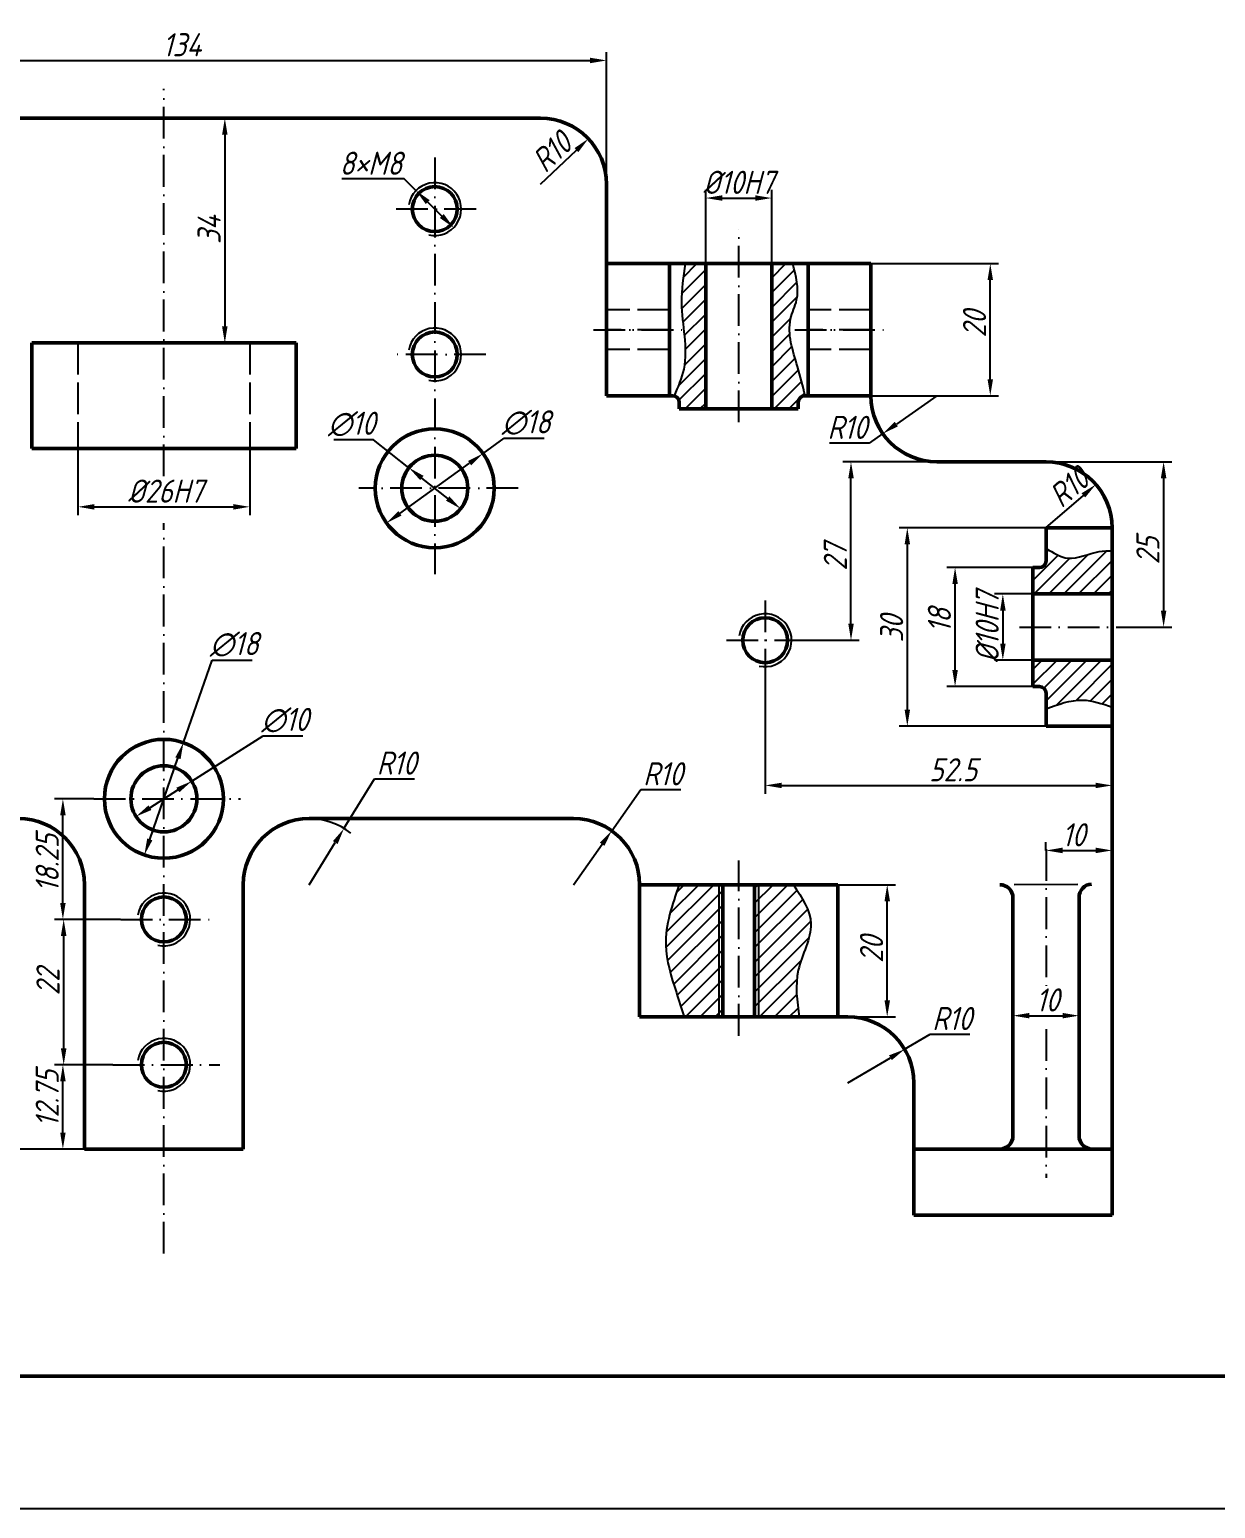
# Model space of a CAD drawing. Header units: millimetres. Extents: x 12 to 606, y 14 to 434.
# Drawn here: x 186.5 to 366, y 13.6 to 237.4 of the extents above; entities that cross this region are included whole.
import ezdxf

# ---------------------------------------------------------------- set-up
doc = ezdxf.new("R2010")
doc.units = ezdxf.units.MM
doc.linetypes.add('ACAD_ISO02W100', pattern=[15, 12, -3])
doc.linetypes.add('ACAD_ISO10W100', pattern=[18, 12, -3, 0, -3])
for name, color, linetype, lineweight in [('剖面线', 5, 'Continuous', 25), ('尺寸标注', 7, 'Continuous', 25), ('粗实线', 3, 'Continuous', 50), ('细实线', 7, 'Continuous', 25), ('细点画线', 1, 'ACAD_ISO10W100', 25), ('细虚线', 2, 'ACAD_ISO02W100', 25)]:
    doc.layers.add(name, color=color, linetype=linetype, lineweight=lineweight)
doc.styles.add('长仿宋', font='gbeitc.shx', dxfattribs={"bigfont": 'gbcbig.shx'})
doc.dimstyles.new('ISO-25', dxfattribs={"dimtxt": 3.5, "dimasz": 2.5, "dimexe": 1.25, "dimexo": 0, "dimtad": 1, "dimdsep": 46, "dimtxsty": '长仿宋', "dimcen": 2.5, "dimadec": 0, "dimazin": 0, "dimtfac": 1, "dimtmove": 0, "dimatfit": 2, "dimfxl": 1, "dimarcsym": 0})
doc.dimstyles.new('ISO-25$3', dxfattribs={"dimtxt": 3.5, "dimasz": 2.5, "dimexe": 1.25, "dimexo": 0, "dimtad": 1, "dimtoh": 1, "dimdsep": 46, "dimtxsty": '长仿宋', "dimcen": 2.5, "dimadec": 0, "dimazin": 0, "dimtfac": 1, "dimtmove": 0, "dimatfit": 2, "dimfxl": 1, "dimarcsym": 0})
doc.dimstyles.new('ISO-25$4', dxfattribs={"dimtxt": 3.5, "dimasz": 2.5, "dimexe": 1.25, "dimexo": 0, "dimtad": 1, "dimtoh": 1, "dimdsep": 46, "dimtxsty": '长仿宋', "dimcen": 2.5, "dimadec": 0, "dimazin": 0, "dimtfac": 1, "dimtmove": 0, "dimatfit": 2, "dimfxl": 1, "dimarcsym": 0})
pattern_1 = [(45, (-109.1925, -107.1346), (-1.122532, 1.122532), [])]

# ---------------------------------------------------------------- blocks, each defined once
blk = doc.blocks.new('*D38')
at = {"layer": 'Defpoints', "color": 0, "transparency": 16777216}
for p in [(273.86, 232.78), (139.86, 214.03), (273.86, 214.03)]:
    blk.add_point(p, dxfattribs=at)
at = {"layer": '尺寸标注', "color": 0, "lineweight": -2, "transparency": 16777216}
for p, q in [((139.86, 214.03), (139.86, 234.03)), ((142.36, 232.78), (271.36, 232.78)), ((273.86, 214.03), (273.86, 234.03))]:
    blk.add_line(p, q, dxfattribs=at)
at = {"layer": '尺寸标注', "color": 0, "transparency": 16777216}
for points in [[(142.36, 233.19), (142.36, 232.36), (139.86, 232.78)], [(271.36, 233.19), (271.36, 232.36), (273.86, 232.78)]]:
    blk.add_solid(points, dxfattribs=at)
at = {"layer": '尺寸标注', "color": 0, "transparency": 16777216, "insert": (209.59, 235.15), "char_height": 3.5, "attachment_point": 5, "style": '长仿宋'}
blk.add_mtext('134', dxfattribs=at)
blk = doc.blocks.new('*D57')
at = {"layer": 'Defpoints', "color": 0, "transparency": 16777216}
for p in [(340.36, 113.22), (350.36, 113.22), (350.36, 112.93)]:
    blk.add_point(p, dxfattribs=at)
at = {"layer": '尺寸标注', "color": 0, "lineweight": -2, "transparency": 16777216}
for p, q in [((340.36, 113.22), (340.36, 114.47)), ((350.36, 112.93), (350.36, 114.47)), ((342.86, 113.22), (347.86, 113.22))]:
    blk.add_line(p, q, dxfattribs=at)
at = {"layer": '尺寸标注', "color": 0, "transparency": 16777216}
for points in [[(342.86, 113.64), (342.86, 112.8), (340.36, 113.22)], [(347.86, 113.64), (347.86, 112.8), (350.36, 113.22)]]:
    blk.add_solid(points, dxfattribs=at)
at = {"layer": '尺寸标注', "color": 0, "transparency": 16777216, "insert": (344.54, 115.59), "char_height": 3.5, "attachment_point": 5, "style": '长仿宋'}
blk.add_mtext('10', dxfattribs=at)
blk = doc.blocks.new('*D58')
at = {"layer": 'Defpoints', "color": 0, "transparency": 16777216}
for p in [(335.36, 88.21), (345.36, 88.21), (345.36, 88.21)]:
    blk.add_point(p, dxfattribs=at)
at = {"layer": '尺寸标注', "color": 0, "lineweight": -2, "transparency": 16777216}
for p, q in [((335.36, 88.21), (335.36, 89.46)), ((337.86, 88.21), (342.86, 88.21)), ((345.36, 88.21), (345.36, 89.46))]:
    blk.add_line(p, q, dxfattribs=at)
at = {"layer": '尺寸标注', "color": 0, "transparency": 16777216}
for points in [[(337.86, 88.63), (337.86, 87.8), (335.36, 88.21)], [(342.86, 88.63), (342.86, 87.8), (345.36, 88.21)]]:
    blk.add_solid(points, dxfattribs=at)
at = {"layer": '尺寸标注', "color": 0, "transparency": 16777216, "insert": (340.59, 90.59), "char_height": 3.5, "attachment_point": 5, "style": '长仿宋'}
blk.add_mtext('10', dxfattribs=at)
blk = doc.blocks.new('*D65')
at = {"layer": 'Defpoints', "color": 0, "transparency": 16777216}
for p in [(180.92, 118.03), (180.92, 68.03), (194.86, 68.03)]:
    blk.add_point(p, dxfattribs=at)
at = {"layer": '尺寸标注', "color": 0, "lineweight": -2, "transparency": 16777216}
for p, q in [((180.92, 118.03), (179.67, 118.03)), ((180.92, 115.53), (180.92, 70.53)), ((194.86, 68.03), (179.67, 68.03))]:
    blk.add_line(p, q, dxfattribs=at)
at = {"layer": '尺寸标注', "color": 0, "transparency": 16777216}
for points in [[(180.51, 115.53), (181.34, 115.53), (180.92, 118.03)], [(180.51, 70.53), (181.34, 70.53), (180.92, 68.03)]]:
    blk.add_solid(points, dxfattribs=at)
at = {"layer": '尺寸标注', "color": 0, "transparency": 16777216, "insert": (178.55, 89.18), "char_height": 3.5, "attachment_point": 5, "rotation": 90, "style": '长仿宋'}
blk.add_mtext('50', dxfattribs=at)
blk = doc.blocks.new('*D66')
at = {"layer": 'Defpoints', "color": 0, "transparency": 16777216}
for p in [(191.58, 80.78), (199.12, 80.78), (194.86, 68.03)]:
    blk.add_point(p, dxfattribs=at)
at = {"layer": '尺寸标注', "color": 0, "lineweight": -2, "transparency": 16777216}
for p, q in [((199.12, 80.78), (190.33, 80.78)), ((191.58, 70.53), (191.58, 78.28)), ((194.86, 68.03), (190.33, 68.03))]:
    blk.add_line(p, q, dxfattribs=at)
at = {"layer": '尺寸标注', "color": 0, "transparency": 16777216}
for points in [[(191.17, 78.28), (192, 78.28), (191.58, 80.78)], [(191.17, 70.53), (192, 70.53), (191.58, 68.03)]]:
    blk.add_solid(points, dxfattribs=at)
at = {"layer": '尺寸标注', "color": 0, "transparency": 16777216, "insert": (189.21, 75.67), "char_height": 3.5, "attachment_point": 5, "rotation": 90, "style": '长仿宋'}
blk.add_mtext('12.75', dxfattribs=at)
blk = doc.blocks.new('*D67')
at = {"layer": 'Defpoints', "color": 0, "transparency": 16777216}
for p in [(191.7, 102.78), (200.32, 102.78), (199.12, 80.78)]:
    blk.add_point(p, dxfattribs=at)
at = {"layer": '尺寸标注', "color": 0, "lineweight": -2, "transparency": 16777216}
for p, q in [((200.32, 102.78), (190.45, 102.78)), ((191.7, 83.28), (191.7, 100.28)), ((199.12, 80.78), (190.45, 80.78))]:
    blk.add_line(p, q, dxfattribs=at)
at = {"layer": '尺寸标注', "color": 0, "transparency": 16777216}
for points in [[(191.28, 100.28), (192.12, 100.28), (191.7, 102.78)], [(191.28, 83.28), (192.12, 83.28), (191.7, 80.78)]]:
    blk.add_solid(points, dxfattribs=at)
at = {"layer": '尺寸标注', "color": 0, "transparency": 16777216, "insert": (189.32, 93.33), "char_height": 3.5, "attachment_point": 5, "rotation": 90, "style": '长仿宋'}
blk.add_mtext('22', dxfattribs=at)
blk = doc.blocks.new('*D68')
at = {"layer": 'Defpoints', "color": 0, "transparency": 16777216}
for p in [(191.58, 121.03), (196.28, 121.03), (200.32, 102.78)]:
    blk.add_point(p, dxfattribs=at)
at = {"layer": '尺寸标注', "color": 0, "lineweight": -2, "transparency": 16777216}
for p, q in [((196.28, 121.03), (190.33, 121.03)), ((191.58, 105.28), (191.58, 118.53)), ((200.32, 102.78), (190.33, 102.78))]:
    blk.add_line(p, q, dxfattribs=at)
at = {"layer": '尺寸标注', "color": 0, "transparency": 16777216}
for points in [[(191.17, 118.53), (192, 118.53), (191.58, 121.03)], [(191.17, 105.28), (192, 105.28), (191.58, 102.78)]]:
    blk.add_solid(points, dxfattribs=at)
at = {"layer": '尺寸标注', "color": 0, "transparency": 16777216, "insert": (189.21, 111.3), "char_height": 3.5, "attachment_point": 5, "rotation": 90, "style": '长仿宋'}
blk.add_mtext('18.25', dxfattribs=at)
blk = doc.blocks.new('*D70')
at = {"layer": 'Defpoints', "color": 0, "transparency": 16777216}
for p in [(340.36, 172.03), (353.31, 147.03), (358.16, 147.03)]:
    blk.add_point(p, dxfattribs=at)
at = {"layer": '尺寸标注', "color": 0, "lineweight": -2, "transparency": 16777216}
for p, q in [((340.36, 172.03), (359.41, 172.03)), ((358.16, 169.53), (358.16, 149.53)), ((353.31, 147.03), (359.41, 147.03))]:
    blk.add_line(p, q, dxfattribs=at)
at = {"layer": '尺寸标注', "color": 0, "transparency": 16777216}
for points in [[(357.74, 169.53), (358.58, 169.53), (358.16, 172.03)], [(357.74, 149.53), (358.58, 149.53), (358.16, 147.03)]]:
    blk.add_solid(points, dxfattribs=at)
at = {"layer": '尺寸标注', "color": 0, "transparency": 16777216, "insert": (355.78, 158.61), "char_height": 3.5, "attachment_point": 5, "rotation": 90, "style": '长仿宋'}
blk.add_mtext('25', dxfattribs=at)
blk = doc.blocks.new('*D83')
at = {"layer": 'Defpoints', "color": 0, "transparency": 16777216}
for p in [(245.01, 213.09), (250.71, 207.47)]:
    blk.add_point(p, dxfattribs=at)
at = {"layer": '尺寸标注', "color": 0, "lineweight": -2, "transparency": 16777216}
for p, q in [((243.23, 214.84), (233.79, 214.84)), ((245.01, 213.09), (243.23, 214.84)), ((248.93, 209.23), (246.8, 211.33))]:
    blk.add_line(p, q, dxfattribs=at)
at = {"layer": '尺寸标注', "color": 0, "transparency": 16777216}
for points in [[(247.09, 211.63), (246.5, 211.04), (245.01, 213.09)], [(249.22, 209.53), (248.64, 208.93), (250.71, 207.47)]]:
    blk.add_solid(points, dxfattribs=at)
at = {"layer": '尺寸标注', "color": 0, "transparency": 16777216, "insert": (238.2, 217.22), "char_height": 3.5, "attachment_point": 5, "style": '长仿宋'}
blk.add_mtext('8×M8', dxfattribs=at)
blk = doc.blocks.new('*D85')
at = {"layer": 'Defpoints', "color": 0, "transparency": 16777216}
for p in [(243.95, 171.14), (251.78, 164.93)]:
    blk.add_point(p, dxfattribs=at)
at = {"layer": '尺寸标注', "color": 0, "lineweight": -2, "transparency": 16777216}
for p, q in [((238.6, 175.37), (232.58, 175.37)), ((243.95, 171.14), (238.6, 175.37)), ((249.82, 166.48), (245.9, 169.58))]:
    blk.add_line(p, q, dxfattribs=at)
at = {"layer": '尺寸标注', "color": 0, "transparency": 16777216}
for points in [[(246.16, 169.91), (245.65, 169.26), (243.95, 171.14)], [(250.08, 166.8), (249.56, 166.15), (251.78, 164.93)]]:
    blk.add_solid(points, dxfattribs=at)
at = {"layer": '尺寸标注', "color": 0, "transparency": 16777216, "insert": (235.28, 177.75), "char_height": 3.5, "attachment_point": 5, "style": '长仿宋'}
blk.add_mtext('∅10', dxfattribs=at)
blk = doc.blocks.new('*D86')
at = {"layer": 'Defpoints', "color": 0, "transparency": 16777216}
for p in [(255.16, 173.29), (240.56, 162.77)]:
    blk.add_point(p, dxfattribs=at)
at = {"layer": '尺寸标注', "color": 0, "lineweight": -2, "transparency": 16777216}
for p, q in [((255.16, 173.29), (258.35, 175.59)), ((258.35, 175.59), (264.44, 175.59)), ((242.59, 164.23), (253.14, 171.83))]:
    blk.add_line(p, q, dxfattribs=at)
at = {"layer": '尺寸标注', "color": 0, "transparency": 16777216}
for points in [[(252.89, 172.17), (253.38, 171.49), (255.16, 173.29)], [(242.35, 164.57), (242.83, 163.89), (240.56, 162.77)]]:
    blk.add_solid(points, dxfattribs=at)
at = {"layer": '尺寸标注', "color": 0, "transparency": 16777216, "insert": (261.71, 177.97), "char_height": 3.5, "attachment_point": 5, "style": '长仿宋'}
blk.add_mtext('∅18', dxfattribs=at)
blk = doc.blocks.new('*D87')
at = {"layer": 'Defpoints', "color": 0, "transparency": 16777216}
for p in [(211.09, 123.71), (202.64, 118.35)]:
    blk.add_point(p, dxfattribs=at)
at = {"layer": '尺寸标注', "color": 0, "lineweight": -2, "transparency": 16777216}
for p, q in [((211.09, 123.71), (221.88, 130.56)), ((221.88, 130.56), (227.9, 130.56)), ((204.75, 119.69), (208.97, 122.37))]:
    blk.add_line(p, q, dxfattribs=at)
at = {"layer": '尺寸标注', "color": 0, "transparency": 16777216}
for points in [[(208.75, 122.72), (209.2, 122.02), (211.09, 123.71)], [(204.53, 120.04), (204.98, 119.34), (202.64, 118.35)]]:
    blk.add_solid(points, dxfattribs=at)
at = {"layer": '尺寸标注', "color": 0, "transparency": 16777216, "insert": (225.2, 132.93), "char_height": 3.5, "attachment_point": 5, "style": '长仿宋'}
blk.add_mtext('∅10', dxfattribs=at)
blk = doc.blocks.new('*D88')
at = {"layer": 'Defpoints', "color": 0, "transparency": 16777216}
for p in [(209.82, 129.53), (203.91, 112.53)]:
    blk.add_point(p, dxfattribs=at)
at = {"layer": '尺寸标注', "color": 0, "lineweight": -2, "transparency": 16777216}
for p, q in [((209.82, 129.53), (214.16, 142.03)), ((214.16, 142.03), (220.25, 142.03)), ((204.73, 114.89), (209, 127.17))]:
    blk.add_line(p, q, dxfattribs=at)
at = {"layer": '尺寸标注', "color": 0, "transparency": 16777216}
for points in [[(208.6, 127.31), (209.39, 127.03), (209.82, 129.53)], [(204.34, 115.03), (205.12, 114.75), (203.91, 112.53)]]:
    blk.add_solid(points, dxfattribs=at)
at = {"layer": '尺寸标注', "color": 0, "transparency": 16777216, "insert": (217.52, 144.41), "char_height": 3.5, "attachment_point": 5, "style": '长仿宋'}
blk.add_mtext('∅18', dxfattribs=at)
blk = doc.blocks.new('*D98')
at = {"layer": 'Defpoints', "color": 0, "transparency": 16777216}
for p in [(308.86, 108.03), (316.33, 108.03), (308.86, 88.03)]:
    blk.add_point(p, dxfattribs=at)
at = {"layer": '尺寸标注', "color": 0, "lineweight": -2, "transparency": 16777216}
for p, q in [((308.86, 108.03), (317.58, 108.03)), ((316.33, 90.53), (316.33, 105.53)), ((308.86, 88.03), (317.58, 88.03))]:
    blk.add_line(p, q, dxfattribs=at)
at = {"layer": '尺寸标注', "color": 0, "transparency": 16777216}
for points in [[(315.92, 105.53), (316.75, 105.53), (316.33, 108.03)], [(315.92, 90.53), (316.75, 90.53), (316.33, 88.03)]]:
    blk.add_solid(points, dxfattribs=at)
at = {"layer": '尺寸标注', "color": 0, "transparency": 16777216, "insert": (313.96, 98.23), "char_height": 3.5, "attachment_point": 5, "rotation": 90, "style": '长仿宋'}
blk.add_mtext('20', dxfattribs=at)
blk = doc.blocks.new('*D107')
at = {"layer": 'Defpoints', "color": 0, "transparency": 16777216}
for p in [(216.09, 224.03), (216.09, 190.03), (216.09, 190.03)]:
    blk.add_point(p, dxfattribs=at)
at = {"layer": '尺寸标注', "color": 0, "lineweight": -2, "transparency": 16777216}
for p, q in [((216.09, 224.03), (214.84, 224.03)), ((216.09, 221.53), (216.09, 192.53)), ((216.09, 190.03), (214.84, 190.03))]:
    blk.add_line(p, q, dxfattribs=at)
at = {"layer": '尺寸标注', "color": 0, "transparency": 16777216}
for points in [[(215.67, 221.53), (216.5, 221.53), (216.09, 224.03)], [(215.67, 192.53), (216.5, 192.53), (216.09, 190.03)]]:
    blk.add_solid(points, dxfattribs=at)
at = {"layer": '尺寸标注', "color": 0, "transparency": 16777216, "insert": (213.71, 207.16), "char_height": 3.5, "attachment_point": 5, "rotation": 90, "style": '长仿宋'}
blk.add_mtext('34', dxfattribs=at)
blk = doc.blocks.new('*D109')
at = {"layer": 'Defpoints', "color": 0, "transparency": 16777216}
for p in [(313.86, 202.03), (331.93, 202.03), (313.86, 182.03)]:
    blk.add_point(p, dxfattribs=at)
at = {"layer": '尺寸标注', "color": 0, "lineweight": -2, "transparency": 16777216}
for p, q in [((313.86, 202.03), (333.18, 202.03)), ((331.93, 184.53), (331.93, 199.53)), ((313.86, 182.03), (333.18, 182.03))]:
    blk.add_line(p, q, dxfattribs=at)
at = {"layer": '尺寸标注', "color": 0, "transparency": 16777216}
for points in [[(331.51, 199.53), (332.34, 199.53), (331.93, 202.03)], [(331.51, 184.53), (332.34, 184.53), (331.93, 182.03)]]:
    blk.add_solid(points, dxfattribs=at)
at = {"layer": '尺寸标注', "color": 0, "transparency": 16777216, "insert": (329.55, 192.88), "char_height": 3.5, "attachment_point": 5, "rotation": 90, "style": '长仿宋'}
blk.add_mtext('20', dxfattribs=at)
blk = doc.blocks.new('*D110')
at = {"layer": 'Defpoints', "color": 0, "transparency": 16777216}
for p in [(310.85, 172.03), (323.86, 172.03), (303.49, 145.03)]:
    blk.add_point(p, dxfattribs=at)
at = {"layer": '尺寸标注', "color": 0, "lineweight": -2, "transparency": 16777216}
for p, q in [((323.86, 172.03), (309.6, 172.03)), ((310.85, 147.53), (310.85, 169.53)), ((303.49, 145.03), (312.1, 145.03))]:
    blk.add_line(p, q, dxfattribs=at)
at = {"layer": '尺寸标注', "color": 0, "transparency": 16777216}
for points in [[(310.44, 169.53), (311.27, 169.53), (310.85, 172.03)], [(310.44, 147.53), (311.27, 147.53), (310.85, 145.03)]]:
    blk.add_solid(points, dxfattribs=at)
at = {"layer": '尺寸标注', "color": 0, "transparency": 16777216, "insert": (308.48, 157.62), "char_height": 3.5, "attachment_point": 5, "rotation": 90, "style": '长仿宋'}
blk.add_mtext('27', dxfattribs=at)
blk = doc.blocks.new('*D111')
at = {"layer": 'Defpoints', "color": 0, "transparency": 16777216}
for p in [(297.86, 139.15), (350.36, 128.43), (350.36, 123.06)]:
    blk.add_point(p, dxfattribs=at)
at = {"layer": '尺寸标注', "color": 0, "lineweight": -2, "transparency": 16777216}
for p, q in [((297.86, 139.15), (297.86, 121.81)), ((350.36, 128.43), (350.36, 121.81)), ((300.36, 123.06), (347.86, 123.06))]:
    blk.add_line(p, q, dxfattribs=at)
at = {"layer": '尺寸标注', "color": 0, "transparency": 16777216}
for points in [[(300.36, 123.47), (300.36, 122.64), (297.86, 123.06)], [(347.86, 123.47), (347.86, 122.64), (350.36, 123.06)]]:
    blk.add_solid(points, dxfattribs=at)
at = {"layer": '尺寸标注', "color": 0, "transparency": 16777216, "insert": (326.3, 125.43), "char_height": 3.5, "attachment_point": 5, "style": '长仿宋'}
blk.add_mtext('52.5', dxfattribs=at)
blk = doc.blocks.new('*D117')
at = {"layer": 'Defpoints', "color": 0, "transparency": 16777216}
for p in [(340.36, 162.03), (319.37, 132.03), (340.36, 132.03)]:
    blk.add_point(p, dxfattribs=at)
at = {"layer": '尺寸标注', "color": 0, "lineweight": -2, "transparency": 16777216}
for p, q in [((340.36, 162.03), (318.12, 162.03)), ((319.37, 159.53), (319.37, 134.53)), ((340.36, 132.03), (318.12, 132.03))]:
    blk.add_line(p, q, dxfattribs=at)
at = {"layer": '尺寸标注', "color": 0, "transparency": 16777216}
for points in [[(318.96, 159.53), (319.79, 159.53), (319.37, 162.03)], [(318.96, 134.53), (319.79, 134.53), (319.37, 132.03)]]:
    blk.add_solid(points, dxfattribs=at)
at = {"layer": '尺寸标注', "color": 0, "transparency": 16777216, "insert": (317, 146.75), "char_height": 3.5, "attachment_point": 5, "rotation": 90, "style": '长仿宋'}
blk.add_mtext('30', dxfattribs=at)
blk = doc.blocks.new('*D123')
at = {"layer": 'Defpoints', "color": 0, "transparency": 16777216}
for p in [(298.86, 211.95), (288.86, 202.03), (298.86, 202.03)]:
    blk.add_point(p, dxfattribs=at)
at = {"layer": '尺寸标注', "color": 0, "lineweight": -2, "transparency": 16777216}
for p, q in [((288.86, 202.03), (288.86, 213.2)), ((298.86, 202.03), (298.86, 213.2)), ((291.36, 211.95), (296.36, 211.95))]:
    blk.add_line(p, q, dxfattribs=at)
at = {"layer": '尺寸标注', "color": 0, "transparency": 16777216}
for points in [[(291.36, 212.37), (291.36, 211.54), (288.86, 211.95)], [(296.36, 212.37), (296.36, 211.54), (298.86, 211.95)]]:
    blk.add_solid(points, dxfattribs=at)
at = {"layer": '尺寸标注', "color": 0, "transparency": 16777216, "insert": (293.86, 214.33), "char_height": 3.5, "attachment_point": 5, "style": '长仿宋'}
blk.add_mtext('%%C10H7', dxfattribs=at)
blk = doc.blocks.new('*D125')
at = {"layer": 'Defpoints', "color": 0, "transparency": 16777216}
for p in [(326.6, 156.03), (338.36, 156.03), (338.36, 138.03)]:
    blk.add_point(p, dxfattribs=at)
at = {"layer": '尺寸标注', "color": 0, "lineweight": -2, "transparency": 16777216}
for p, q in [((338.36, 156.03), (325.35, 156.03)), ((326.6, 140.53), (326.6, 153.53)), ((338.36, 138.03), (325.35, 138.03))]:
    blk.add_line(p, q, dxfattribs=at)
at = {"layer": '尺寸标注', "color": 0, "transparency": 16777216}
for points in [[(326.19, 153.53), (327.02, 153.53), (326.6, 156.03)], [(326.19, 140.53), (327.02, 140.53), (326.6, 138.03)]]:
    blk.add_solid(points, dxfattribs=at)
at = {"layer": '尺寸标注', "color": 0, "transparency": 16777216, "insert": (324.23, 148.02), "char_height": 3.5, "attachment_point": 5, "rotation": 90, "style": '长仿宋'}
blk.add_mtext('18', dxfattribs=at)
blk = doc.blocks.new('*D126')
at = {"layer": 'Defpoints', "color": 0, "transparency": 16777216}
for p in [(338.36, 152.03), (333.83, 142.03), (338.36, 142.03)]:
    blk.add_point(p, dxfattribs=at)
at = {"layer": '尺寸标注', "color": 0, "lineweight": -2, "transparency": 16777216}
for p, q in [((338.36, 152.03), (332.58, 152.03)), ((333.83, 149.53), (333.83, 144.53)), ((338.36, 142.03), (332.58, 142.03))]:
    blk.add_line(p, q, dxfattribs=at)
at = {"layer": '尺寸标注', "color": 0, "transparency": 16777216}
for points in [[(333.42, 149.53), (334.25, 149.53), (333.83, 152.03)], [(333.42, 144.53), (334.25, 144.53), (333.83, 142.03)]]:
    blk.add_solid(points, dxfattribs=at)
at = {"layer": '尺寸标注', "color": 0, "transparency": 16777216, "insert": (331.46, 147.03), "char_height": 3.5, "attachment_point": 5, "rotation": 90, "style": '长仿宋'}
blk.add_mtext('%%C10H7', dxfattribs=at)
blk = doc.blocks.new('*D129')
at = {"layer": 'Defpoints', "color": 0, "transparency": 16777216}
for p in [(193.86, 174.03), (219.86, 174.03), (219.86, 165.22)]:
    blk.add_point(p, dxfattribs=at)
at = {"layer": '尺寸标注', "color": 0, "lineweight": -2, "transparency": 16777216}
for p, q in [((193.86, 174.03), (193.86, 163.97)), ((219.86, 174.03), (219.86, 163.97)), ((196.36, 165.22), (217.36, 165.22))]:
    blk.add_line(p, q, dxfattribs=at)
at = {"layer": '尺寸标注', "color": 0, "transparency": 16777216}
for points in [[(196.36, 165.64), (196.36, 164.8), (193.86, 165.22)], [(217.36, 165.64), (217.36, 164.8), (219.86, 165.22)]]:
    blk.add_solid(points, dxfattribs=at)
at = {"layer": '尺寸标注', "color": 0, "transparency": 16777216, "insert": (207.13, 167.6), "char_height": 3.5, "attachment_point": 5, "style": '长仿宋'}
blk.add_mtext('%%C26H7', dxfattribs=at)
blk = doc.blocks.new('*D132')
at = {"layer": 'Defpoints', "color": 0, "transparency": 16777216}
for p in [(234.12, 116.54), (228.86, 108.03)]:
    blk.add_point(p, dxfattribs=at)
at = {"layer": '尺寸标注', "color": 0, "lineweight": -2, "transparency": 16777216}
for p, q in [((234.12, 116.54), (238.76, 124.06)), ((238.76, 124.06), (244.78, 124.06)), ((228.86, 108.03), (232.8, 114.41))]:
    blk.add_line(p, q, dxfattribs=at)
blk.add_arc((228.86, 108.03), 10, 51.1514, 90, dxfattribs=at)
at = {"layer": '尺寸标注', "color": 0, "transparency": 16777216}
blk.add_solid([(232.45, 114.63), (233.16, 114.19), (234.12, 116.54)], dxfattribs=at)
at = {"layer": '尺寸标注', "color": 0, "transparency": 16777216, "insert": (242.08, 126.44), "char_height": 3.5, "attachment_point": 5, "style": '长仿宋'}
blk.add_mtext('R10', dxfattribs=at)
blk = doc.blocks.new('*D133')
at = {"layer": 'Defpoints', "color": 0, "transparency": 16777216}
for p in [(274.64, 116.19), (268.86, 108.03)]:
    blk.add_point(p, dxfattribs=at)
at = {"layer": '尺寸标注', "color": 0, "lineweight": -2, "transparency": 16777216}
for p, q in [((274.64, 116.19), (279.07, 122.44)), ((279.07, 122.44), (285.09, 122.44)), ((268.86, 108.03), (273.2, 114.15))]:
    blk.add_line(p, q, dxfattribs=at)
at = {"layer": '尺寸标注', "color": 0, "transparency": 16777216}
blk.add_solid([(272.86, 114.39), (273.54, 113.91), (274.64, 116.19)], dxfattribs=at)
at = {"layer": '尺寸标注', "color": 0, "transparency": 16777216, "insert": (282.39, 124.82), "char_height": 3.5, "attachment_point": 5, "style": '长仿宋'}
blk.add_mtext('R10', dxfattribs=at)
blk = doc.blocks.new('*D134')
at = {"layer": 'Defpoints', "color": 0, "transparency": 16777216}
for p in [(318.97, 83.12), (310.36, 78.03)]:
    blk.add_point(p, dxfattribs=at)
at = {"layer": '尺寸标注', "color": 0, "lineweight": -2, "transparency": 16777216}
for p, q in [((318.97, 83.12), (322.82, 85.4)), ((322.82, 85.4), (328.84, 85.4)), ((310.36, 78.03), (316.82, 81.85))]:
    blk.add_line(p, q, dxfattribs=at)
at = {"layer": '尺寸标注', "color": 0, "transparency": 16777216}
blk.add_solid([(316.61, 82.21), (317.03, 81.49), (318.97, 83.12)], dxfattribs=at)
at = {"layer": '尺寸标注', "color": 0, "transparency": 16777216, "insert": (326.14, 87.78), "char_height": 3.5, "attachment_point": 5, "style": '长仿宋'}
blk.add_mtext('R10', dxfattribs=at)
blk = doc.blocks.new('*D136')
at = {"layer": 'Defpoints', "color": 0, "transparency": 16777216}
for p in [(323.86, 182.03), (315.67, 176.3)]:
    blk.add_point(p, dxfattribs=at)
at = {"layer": '尺寸标注', "color": 0, "lineweight": -2, "transparency": 16777216}
for p, q in [((323.86, 182.03), (317.72, 177.74)), ((313.62, 174.87), (307.6, 174.87)), ((315.67, 176.3), (313.62, 174.87))]:
    blk.add_line(p, q, dxfattribs=at)
at = {"layer": '尺寸标注', "color": 0, "transparency": 16777216}
blk.add_solid([(317.48, 178.08), (317.95, 177.39), (315.67, 176.3)], dxfattribs=at)
at = {"layer": '尺寸标注', "color": 0, "transparency": 16777216, "insert": (310.29, 177.25), "char_height": 3.5, "attachment_point": 5, "style": '长仿宋'}
blk.add_mtext('R10', dxfattribs=at)
blk = doc.blocks.new('*D137')
at = {"layer": 'Defpoints', "color": 0, "transparency": 16777216}
for p in [(347.9, 168.6), (340.36, 162.03)]:
    blk.add_point(p, dxfattribs=at)
at = {"layer": '尺寸标注', "color": 0, "lineweight": -2, "transparency": 16777216}
blk.add_line((340.36, 162.03), (346.02, 166.96), dxfattribs=at)
at = {"layer": '尺寸标注', "color": 0, "transparency": 16777216}
blk.add_solid([(345.74, 167.27), (346.29, 166.64), (347.9, 168.6)], dxfattribs=at)
at = {"layer": '尺寸标注', "color": 0, "transparency": 16777216, "insert": (343.82, 168.19), "char_height": 3.5, "attachment_point": 5, "rotation": 41.0647, "style": '长仿宋'}
blk.add_mtext('R10', dxfattribs=at)
blk = doc.blocks.new('*D138')
at = {"layer": 'Defpoints', "color": 0, "transparency": 16777216}
for p in [(271.1, 220.93), (263.86, 214.03)]:
    blk.add_point(p, dxfattribs=at)
at = {"layer": '尺寸标注', "color": 0, "lineweight": -2, "transparency": 16777216}
blk.add_line((263.86, 214.03), (269.29, 219.2), dxfattribs=at)
at = {"layer": '尺寸标注', "color": 0, "transparency": 16777216}
blk.add_solid([(269.01, 219.51), (269.58, 218.9), (271.1, 220.93)], dxfattribs=at)
at = {"layer": '尺寸标注', "color": 0, "transparency": 16777216, "insert": (265.56, 218.93), "char_height": 3.5, "attachment_point": 5, "rotation": 43.6116, "style": '长仿宋'}
blk.add_mtext('R10', dxfattribs=at)

msp = doc.modelspace()

# ---------------------------------------------------------------- hatches: boundary and pattern name
at = {"layer": '剖面线'}
h = msp.add_hatch(dxfattribs=at)
h.set_pattern_fill('ANSI31', color=256, scale=0.5)
h.set_pattern_definition(pattern_1)
edge = h.paths.add_edge_path()
edge.add_line((288.864, 202.031), (285.742, 202.031))
edge.add_spline(control_points=[(285.742, 202.031), (285.454, 200.068), (284.683, 194.788), (286.611, 187.815), (284.666, 183.365), (284.083, 182.031)], knot_values=[0, 0, 0, 0, 5.9448505, 15.9868663, 20.2831925, 20.2831925, 20.2831925, 20.2831925], degree=3, periodic=0)
edge.add_arc((283.864, 181.031), 1, 0, 77.89051, ccw=False)
edge.add_line((284.864, 181.031), (284.864, 180.031))
edge.add_line((284.864, 180.031), (288.864, 180.031))
edge.add_line((288.864, 180.031), (288.864, 202.031))
edge = h.paths.add_edge_path()
edge.add_spline(control_points=[(303.919, 182.031), (303.557, 183.499), (302.624, 187.286), (300.794, 192.357), (303.283, 197.286), (302.526, 200.166), (302.037, 202.031)], knot_values=[0, 0, 0, 0, 4.5916167, 11.8481332, 14.8624443, 20.3987915, 20.3987915, 20.3987915, 20.3987915], degree=3, periodic=0)
edge.add_line((302.037, 202.031), (298.864, 202.031))
edge.add_line((298.864, 202.031), (298.864, 180.031))
edge.add_line((298.864, 180.031), (302.864, 180.031))
edge.add_line((302.864, 180.031), (302.864, 181.031))
edge.add_arc((303.864, 181.031), 1, 90, 180, ccw=False)
edge.add_line((303.864, 182.031), (303.919, 182.031))
h = msp.add_hatch(dxfattribs=at)
h.set_pattern_fill('ANSI31', color=256, scale=0.5)
h.set_pattern_definition(pattern_1)
edge = h.paths.add_edge_path()
edge.add_spline(control_points=[(350.364, 158.569), (349.72, 158.56), (347.455, 158.528), (343.985, 156.653), (341.445, 158.256), (340.364, 158.939)], knot_values=[0, 0, 0, 0, 1.9353873, 6.8086608, 10.4223095, 10.4223095, 10.4223095, 10.4223095], degree=3, periodic=0)
edge.add_line((340.364, 158.939), (340.364, 157.031))
edge.add_arc((339.364, 157.031), 1, -90, 0, ccw=False)
edge.add_line((339.364, 156.031), (338.364, 156.031))
edge.add_line((338.364, 156.031), (338.364, 152.031))
edge.add_line((338.364, 152.031), (350.364, 152.031))
edge.add_line((350.364, 152.031), (350.364, 158.569))
edge = h.paths.add_edge_path()
edge.add_line((350.364, 142.031), (338.364, 142.031))
edge.add_line((338.364, 142.031), (338.364, 138.031))
edge.add_line((338.364, 138.031), (339.364, 138.031))
edge.add_arc((339.364, 137.031), 1, 0, 90, ccw=False)
edge.add_line((340.364, 137.031), (340.364, 134.655))
edge.add_spline(control_points=[(340.364, 134.655), (342.203, 135.334), (345.535, 136.565), (348.87, 135.427), (350.364, 134.918)], knot_values=[0, 0, 0, 0, 5.6748312, 10.2767838, 10.2767838, 10.2767838, 10.2767838], degree=3, periodic=0)
edge.add_line((350.364, 134.918), (350.364, 142.031))
h = msp.add_hatch(dxfattribs=at)
h.set_pattern_fill('ANSI31', color=256, scale=0.5)
h.set_pattern_definition(pattern_1)
edge = h.paths.add_edge_path()
edge.add_line((290.864, 108.031), (284.86, 108.031))
edge.add_spline(control_points=[(284.86, 108.031), (283.79, 104.995), (281.878, 99.572), (284.082, 92.81), (285.205, 89.257), (285.592, 88.031)], knot_values=[0, 0, 0, 0, 9.3566359, 16.7111725, 20.5874661, 20.5874661, 20.5874661, 20.5874661], degree=3, periodic=0)
edge.add_line((285.592, 88.031), (290.864, 88.031))
edge.add_line((290.864, 88.031), (290.864, 108.031))
h.paths.add_polyline_path([(291.464, 108.031), (290.864, 108.031), (290.864, 88.031), (291.464, 88.031)])
edge = h.paths.add_edge_path()
edge.add_spline(control_points=[(303.022, 88.031), (302.688, 90.398), (302.009, 95.206), (306.149, 101.95), (303.425, 106.085), (302.143, 108.031)], knot_values=[0, 0, 0, 0, 7.0647367, 14.3474995, 20.8164772, 20.8164772, 20.8164772, 20.8164772], degree=3, periodic=0)
edge.add_line((302.143, 108.031), (296.864, 108.031))
edge.add_line((296.864, 108.031), (296.864, 88.031))
edge.add_line((296.864, 88.031), (303.022, 88.031))
h.paths.add_polyline_path([(296.864, 108.031), (296.264, 108.031), (296.264, 88.031), (296.864, 88.031)])

# ---------------------------------------------------------------- linework, layer by layer
msp.add_line((11.82, 13.64), (605.82, 13.64))
at = {"layer": '粗实线'}
for p, q in [((263.864, 224.031), (149.864, 224.031)), ((273.864, 182.031), (273.864, 214.031)), ((313.864, 202.031), (273.864, 202.031)), ((283.364, 182.031), (283.364, 202.031)), ((304.364, 202.031), (304.364, 182.031)), ((313.864, 182.031), (313.864, 202.031)), ((186.864, 190.031), (186.864, 174.031)), ((186.864, 190.031), (226.864, 190.031)), ((226.864, 174.031), (226.864, 190.031)), ((273.864, 182.031), (283.864, 182.031)), ((303.864, 182.031), (313.864, 182.031)), ((284.864, 181.031), (284.864, 180.031)), ((302.864, 180.031), (284.864, 180.031)), ((302.864, 181.031), (302.864, 180.031)), ((186.864, 174.031), (226.864, 174.031)), ((340.364, 172.031), (323.864, 172.031)), ((340.364, 162.031), (340.364, 157.031)), ((350.364, 162.031), (340.364, 162.031)), ((350.364, 58.031), (350.364, 162.031)), ((350.364, 162.031), (350.364, 162.031)), ((339.364, 156.031), (338.364, 156.031)), ((338.364, 138.031), (338.364, 156.031)), ((339.364, 138.031), (338.364, 138.031)), ((340.364, 137.031), (340.364, 132.031)), ((340.364, 132.031), (350.364, 132.031)), ((228.864, 118.031), (268.864, 118.031)), ((194.864, 108.031), (194.864, 68.031)), ((218.864, 68.031), (218.864, 108.031)), ((308.864, 108.031), (278.864, 108.031)), ((278.864, 108.031), (278.864, 88.031)), ((308.864, 88.031), (308.864, 108.031)), ((278.864, 88.031), (310.364, 88.031)), ((320.364, 68.031), (320.364, 78.031)), ((194.864, 68.031), (218.864, 68.031)), ((350.364, 68.031), (320.364, 68.031)), ((320.364, 68.031), (320.364, 58.031)), ((320.364, 58.031), (350.364, 58.031)), ((31.82, 33.64), (585.82, 33.64))]:
    msp.add_line(p, q, dxfattribs=at)
at = {"layer": '粗实线', "ltscale": 0.5}
for p, q in [((288.864, 180.031), (288.864, 202.031)), ((298.864, 180.031), (298.864, 202.031)), ((338.364, 152.031), (350.364, 152.031)), ((338.364, 142.031), (350.364, 142.031)), ((291.464, 108.031), (291.464, 88.031)), ((296.264, 108.031), (296.264, 88.031))]:
    msp.add_line(p, q, dxfattribs=at)
at = {"layer": '粗实线', "ltscale": 0.8}
for p, q in [((335.364, 70.031), (335.364, 106.031)), ((345.364, 70.031), (345.364, 106.136))]:
    msp.add_line(p, q, dxfattribs=at)
at = {"layer": '粗实线'}
for centre, radius in [((247.864, 210.281), 3.4), ((247.864, 188.281), 3.4), ((247.864, 168.031), 9), ((247.864, 168.031), 5), ((297.864, 145.031), 3.4), ((206.864, 121.031), 9), ((206.864, 121.031), 5), ((206.864, 102.781), 3.4), ((206.864, 80.781), 3.4)]:
    msp.add_circle(centre, radius, dxfattribs=at)
for centre, radius, start, end in [((263.864, 214.031), 10, 0, 90), ((283.864, 181.031), 1, 0, 90), ((303.864, 181.031), 1, 90, 180), ((323.864, 182.031), 10, 180, 270), ((340.364, 162.031), 10, 0, 90), ((339.364, 157.031), 1, 270, 0), ((339.364, 137.031), 1, 0, 90), ((184.864, 108.031), 10, 0, 90), ((228.864, 108.031), 10, 90, 180), ((268.864, 108.031), 10, 0, 90), ((347.364, 106.136), 2, 93.07939, 180), ((310.364, 78.031), 10, 0, 90)]:
    msp.add_arc(centre, radius, start, end, dxfattribs=at)
at = {"layer": '粗实线', "ltscale": 0.8}
for centre, start, end in [((333.364, 106.031), 0, 90), ((333.364, 70.031), 270, 0), ((347.364, 70.031), 180, 270)]:
    msp.add_arc(centre, 2, start, end, dxfattribs=at)
at = {"layer": '细实线', "ltscale": 0.4}
for p, q in [((290.864, 108.031), (290.864, 88.031)), ((296.864, 108.031), (296.864, 88.031)), ((335.561, 108.047), (345.169, 108.118))]:
    msp.add_line(p, q, dxfattribs=at)
for centre in [(247.864, 210.281), (247.864, 188.281), (297.864, 145.031), (206.864, 102.781), (206.864, 80.781)]:
    msp.add_arc(centre, 4, 257.13972, 170.40608, dxfattribs=at)
for points in [[(285.742, 202.031), (285.197, 196.111), (285.535, 186.075), (284.083, 182.031)], [(303.919, 182.031), (302.755, 186.473), (301.71, 193.654), (302.624, 196.526), (302.037, 202.031)], [(340.364, 158.939), (343.66, 157.458), (348.432, 158.445), (350.364, 158.569)], [(340.364, 134.655), (345.884, 135.971), (350.364, 134.918)], [(284.86, 108.031), (282.809, 98.902), (284.42, 91.726), (285.592, 88.031)], [(302.143, 108.031), (304.78, 102.124), (302.876, 95.094), (303.022, 88.031)]]:
    msp.add_spline(points, degree=3, dxfattribs=at)
at = {"layer": '细点画线', "ltscale": 0.4}
for p, q in [((206.864, 169.874), (206.864, 228.467)), ((247.864, 218.093), (247.864, 155.011)), ((254.107, 210.281), (241.066, 210.281)), ((293.864, 178.031), (293.864, 207.241)), ((271.864, 192.031), (285.364, 192.031)), ((283.364, 192.031), (273.864, 192.031)), ((302.364, 192.031), (315.864, 192.031)), ((313.864, 192.031), (304.364, 192.031)), ((255.583, 188.281), (241.066, 188.281)), ((260.504, 168.031), (236.391, 168.031)), ((206.864, 52.235), (206.864, 162.735)), ((297.864, 151.05), (297.864, 139.146)), ((336.364, 147.031), (353.311, 147.031)), ((291.993, 145.031), (303.49, 145.031)), ((196.276, 121.031), (218.47, 121.031)), ((340.364, 113.427), (340.364, 92.739)), ((293.864, 85.18), (293.864, 111.711)), ((200.325, 102.781), (214.421, 102.781)), ((340.364, 86.156), (340.364, 63.652)), ((199.125, 80.781), (215.321, 80.781))]:
    msp.add_line(p, q, dxfattribs=at)
at = {"layer": '细虚线', "ltscale": 0.4}
for p, q in [((283.364, 195.031), (273.864, 195.031)), ((313.864, 195.031), (304.364, 195.031)), ((193.864, 190.031), (193.864, 174.031)), ((219.864, 190.031), (219.864, 174.031)), ((283.364, 189.031), (273.864, 189.031)), ((313.864, 189.031), (304.364, 189.031))]:
    msp.add_line(p, q, dxfattribs=at)

# ---------------------------------------------------------------- dimensions: what is measured, and where the dimension line sits
at = {"layer": '尺寸标注'}
for base, p1, p2, picture, middle in [((273.864, 232.777), (139.864, 214.031), (273.864, 214.031), '*D38', (209.587, 232.777)), ((350.364, 123.056), (297.864, 139.146), (350.364, 128.432), '*D111', (326.298, 123.056)), ((350.364, 113.22), (340.364, 113.22), (350.364, 112.929), '*D57', (344.543, 113.22))]:
    dim = msp.add_linear_dim(base=base, p1=p1, p2=p2, dimstyle='ISO-25', dxfattribs=at)
    dim.commit()
    dim.dimension.update_dxf_attribs({"geometry": picture, "text_midpoint": middle, "dimtype": 160})
for base, p1, p2, angle, picture, middle in [((216.087, 190.031), (216.087, 224.031), (216.087, 190.031), 270, '*D107', (216.087, 207.162)), ((331.928, 202.031), (313.864, 182.031), (313.864, 202.031), 90, '*D109', (331.928, 192.881)), ((310.853, 172.031), (303.49, 145.031), (323.864, 172.031), 90, '*D110', (310.853, 157.619)), ((358.159, 147.031), (340.364, 172.031), (353.311, 147.031), 270, '*D70', (358.159, 158.614)), ((319.373, 132.031), (340.364, 162.031), (340.364, 132.031), 270, '*D117', (319.373, 146.748)), ((326.603, 156.031), (338.364, 138.031), (338.364, 156.031), 90, '*D125', (326.603, 148.023)), ((191.585, 121.031), (200.325, 102.781), (196.276, 121.031), 90, '*D68', (191.585, 111.302)), ((180.922, 68.031), (180.922, 118.031), (194.864, 68.031), 90, '*D65', (180.922, 89.178)), ((316.332, 108.031), (308.864, 88.031), (308.864, 108.031), 90, '*D98', (316.332, 98.228)), ((191.699, 102.781), (199.125, 80.781), (200.325, 102.781), 90, '*D67', (191.699, 93.333)), ((345.364, 88.213), (335.364, 88.213), (345.364, 88.213), 180, '*D58', (340.586, 88.213)), ((191.585, 80.781), (194.864, 68.031), (199.125, 80.781), 90, '*D66', (191.585, 75.668))]:
    dim = msp.add_linear_dim(base=base, p1=p1, p2=p2, angle=angle, dimstyle='ISO-25', dxfattribs=at)
    dim.commit()
    dim.dimension.update_dxf_attribs({"geometry": picture, "text_midpoint": middle, "dimtype": 160})
for center, mpoint, picture, middle in [((263.864, 214.031), (271.104, 220.929), '*D138', (267.199, 217.209)), ((323.864, 182.031), (315.666, 176.304), '*D136', (310.294, 174.872)), ((340.364, 162.031), (347.903, 168.6), '*D137', (345.383, 166.404)), ((228.864, 108.031), (234.116, 116.54), '*D132', (242.082, 124.061)), ((268.864, 108.031), (274.642, 116.193), '*D133', (282.389, 122.442)), ((310.364, 78.031), (318.97, 83.124), '*D134', (326.139, 85.401))]:
    dim = msp.add_radius_dim(center=center, mpoint=mpoint, dimstyle='ISO-25$4', dxfattribs=at)
    dim.commit()
    dim.dimension.update_dxf_attribs({"geometry": picture, "text_midpoint": middle, "dimtype": 164})
dim = msp.add_diameter_dim_2p(p1=(250.713, 207.474), p2=(245.014, 213.088), text='8×M8', dimstyle='ISO-25$3', dxfattribs=at)
dim.commit()
dim.dimension.update_dxf_attribs({"geometry": '*D83', "text_midpoint": (238.199, 214.842), "dimtype": 163})
for base, p1, p2, angle, picture, middle in [((298.864, 211.952), (288.864, 202.031), (298.864, 202.031), 180, '*D123', (293.864, 211.952)), ((333.833, 142.031), (338.364, 152.031), (338.364, 142.031), 90, '*D126', (333.833, 147.031))]:
    dim = msp.add_linear_dim(base=base, p1=p1, p2=p2, angle=angle, text='%%C<>H7', dimstyle='ISO-25', dxfattribs=at)
    dim.commit()
    dim.dimension.update_dxf_attribs({"geometry": picture, "text_midpoint": middle, "dimtype": 160})
for p1, p2, picture, middle in [((251.782, 164.925), (243.945, 171.137), '*D85', (235.281, 175.371)), ((240.563, 162.768), (255.164, 173.294), '*D86', (261.709, 175.591)), ((203.91, 112.53), (209.817, 129.533), '*D88', (217.52, 142.033)), ((202.642, 118.352), (211.086, 123.71), '*D87', (225.202, 130.558))]:
    dim = msp.add_diameter_dim_2p(p1=p1, p2=p2, dimstyle='ISO-25$3', dxfattribs=at)
    dim.commit()
    dim.dimension.update_dxf_attribs({"geometry": picture, "text_midpoint": middle, "dimtype": 163})
dim = msp.add_linear_dim(base=(219.864, 165.22), p1=(193.864, 174.031), p2=(219.864, 174.031), text='%%C<>H7', dimstyle='ISO-25', dxfattribs=at)
dim.commit()
dim.dimension.update_dxf_attribs({"geometry": '*D129', "text_midpoint": (207.133, 165.22), "dimtype": 160})

doc.saveas('drawing.dxf')
